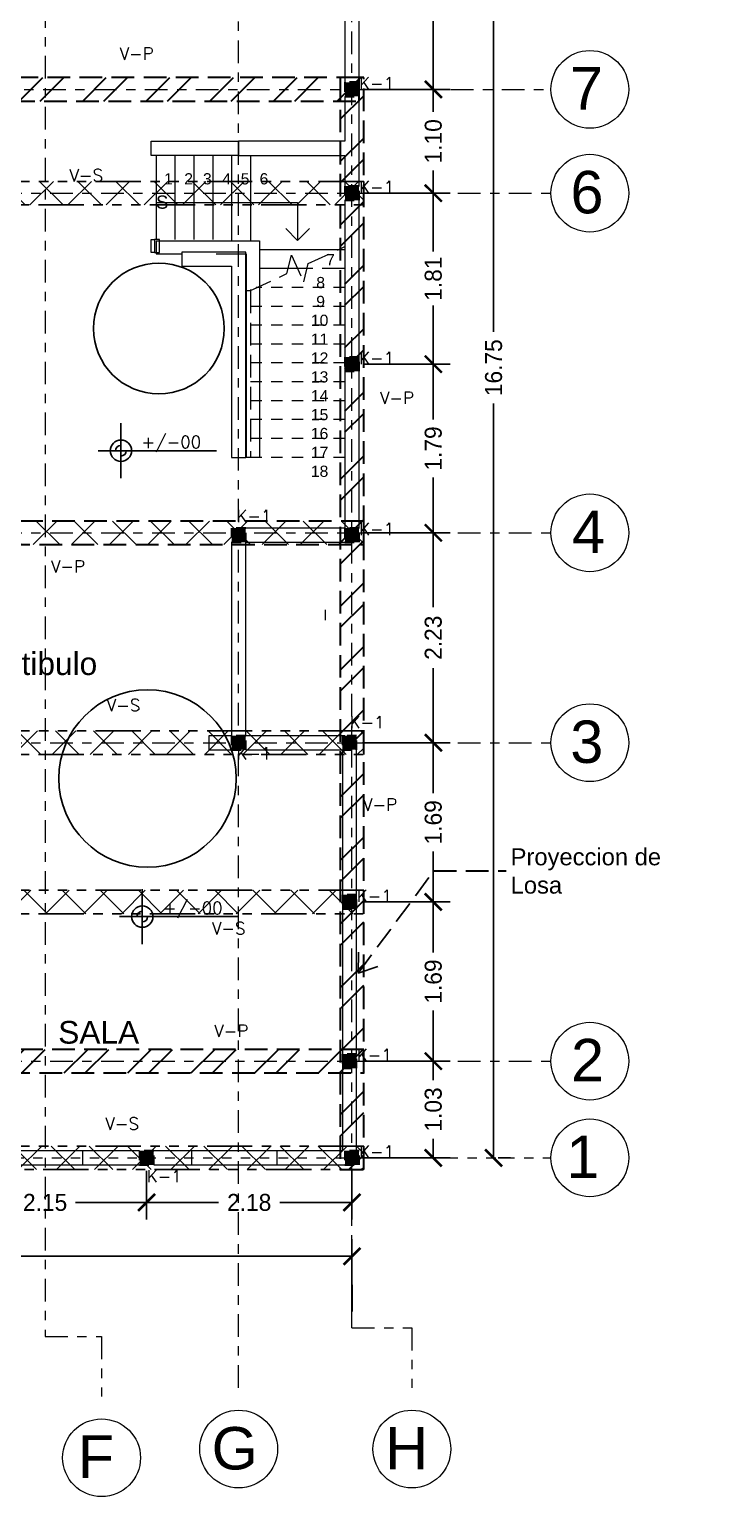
# Model space of a CAD drawing. Header units: millimetres. Extents: x -9559 to 23034, y -7226 to 22400.
# Drawn here: x 202.59 to 209.84, y -46.57 to -31.02 of the extents above; entities that cross this region are included whole.
import ezdxf

# ---------------------------------------------------------------- set-up
doc = ezdxf.new("R2010")
doc.units = ezdxf.units.MM
doc.header["$LTSCALE"] = 0.02
for name, pattern in [('0', [0]), ('ACAD_ISO02W100', [15, 12, -3]), ('ACAD_ISO06W100', [36, 24, -3, 0, -3, 0, -3, 0, -3]), ('ACAD_ISO10W100', [18, 12, -3, 0, -3]), ('DASHED2', [0.375, 0.25, -0.125]), ('Línea de rejilla', [0.022225, 0.0127, -0.003175, 0.003175, -0.003175])]:
    doc.linetypes.add(name, pattern=pattern)
for name, color, linetype, lineweight in [('A-FLOR-HRAL', 254, 'Continuous', 18), ('ES-CASTILLOS15X15', 7, 'DASHED2', 30), ('ES-LISTONES', 250, 'Continuous', 13), ('ES-LOSA SOLIDA', 255, '0', 25), ('ES-PLANTA ESTRUCTURAL', 252, 'Continuous', 30), ('ES-VIGA PRINCIPAL', 250, 'ACAD_ISO02W100', 30), ('ES-VIGASECUNDARIAS', 7, 'ACAD_ISO06W100', 25), ('G-ANNO-TEXT', 250, 'Continuous', 9), ('S-GRID', 253, 'ACAD_ISO10W100', 5), ('S-GRID-IDEN', 253, 'Continuous', 9), ('S-STRS', 9, 'Continuous', 18), ('S-STRS-ANNO', 31, 'Continuous', 18), ('S-STRS-MBND', 9, 'ACAD_ISO02W100', 18), ('Sombras', 8, 'Continuous', 13)]:
    doc.layers.add(name, color=color, linetype=linetype, lineweight=lineweight)
doc.layers.add('PC-NIVELES', color=251, linetype='Continuous')
doc.styles.add('Arial_2', font='arial.ttf', dxfattribs={"height": 0.089297})
doc.styles.add('Arial_3', font='arial.ttf', dxfattribs={"height": 0.18})
doc.styles.add('Arial_4', font='arial.ttf', dxfattribs={"height": 0.105})
doc.styles.add('Arial_5', font='arial.ttf', dxfattribs={"height": 0.003})
doc.styles.add('ATT', font='romans.shx')
doc.styles.get("Standard").update_dxf_attribs({"font": 'GOTHIC.TTF'})
doc.dimstyles.get("Standard").update_dxf_attribs({"dimtxt": 0.18, "dimasz": 0.18, "dimexe": 0.18, "dimexo": 0.0625, "dimgap": 0.09, "dimtad": 0, "dimzin": 3, "dimdsep": 46, "dimtxsty": 'Standard', "dimblk": 'ARCHTICK', "dimcen": 0.09, "dimadec": 0, "dimazin": 0, "dimtfac": 1, "dimtofl": 0, "dimtmove": 0, "dimatfit": 3, "dimldrblk": 'ARCHTICK', "dimfxl": 1, "dimtolj": 1, "dimtzin": 0, "dimarcsym": 0})

# ---------------------------------------------------------------- blocks, each defined once
blk = doc.blocks.new('_ArchTick')
at = {"color": 0, "linetype": 'ByBlock', "const_width": 0.15}
blk.add_lwpolyline([(-0.5, -0.5), (0.5, 0.5)], dxfattribs=at)
blk = doc.blocks.new('*D291')
at = {"layer": 'Sombras', "color": 0, "lineweight": -2, "transparency": 16777216}
for p, q in [((203.832, -43.117), (203.832, -43.633)), ((201.682, -43.242), (201.682, -43.633)), ((201.682, -43.453), (202.433, -43.453)), ((203.832, -43.453), (203.08, -43.453))]:
    blk.add_line(p, q, dxfattribs=at)
at = {"layer": 'Sombras', "color": 0, "lineweight": -2, "transparency": 16777216, "xscale": 0.18, "yscale": 0.18, "zscale": 0.18, "rotation": 180}
blk.add_blockref('_ArchTick', (201.682, -43.453), dxfattribs=at)
at = {"layer": 'Sombras', "color": 0, "lineweight": -2, "transparency": 16777216, "xscale": 0.18, "yscale": 0.18, "zscale": 0.18}
blk.add_blockref('_ArchTick', (203.832, -43.453), dxfattribs=at)
at = {"layer": 'Sombras', "color": 0, "transparency": 16777216, "insert": (202.757, -43.453), "char_height": 0.18, "attachment_point": 5}
blk.add_mtext('\\A1;2.15', dxfattribs=at)
blk = doc.blocks.new('*D292')
at = {"layer": 'Sombras', "color": 0, "lineweight": -2, "transparency": 16777216}
for p, q in [((203.832, -43.117), (203.832, -43.633)), ((206.007, -43.117), (206.007, -43.633)), ((203.832, -43.453), (204.594, -43.453)), ((206.007, -43.453), (205.244, -43.453))]:
    blk.add_line(p, q, dxfattribs=at)
at = {"layer": 'Sombras', "color": 0, "lineweight": -2, "transparency": 16777216, "xscale": 0.18, "yscale": 0.18, "zscale": 0.18, "rotation": 180}
blk.add_blockref('_ArchTick', (203.832, -43.453), dxfattribs=at)
at = {"layer": 'Sombras', "color": 0, "lineweight": -2, "transparency": 16777216, "xscale": 0.18, "yscale": 0.18, "zscale": 0.18}
blk.add_blockref('_ArchTick', (206.007, -43.453), dxfattribs=at)
at = {"layer": 'Sombras', "color": 0, "transparency": 16777216, "insert": (204.919, -43.453), "char_height": 0.18, "attachment_point": 5}
blk.add_mtext('\\A1;2.18', dxfattribs=at)
blk = doc.blocks.new('*D293')
at = {"layer": 'Sombras', "color": 0, "lineweight": -2, "transparency": 16777216}
for p, q in [((195.682, -44.405), (195.682, -43.843)), ((206.007, -44.405), (206.007, -43.843)), ((195.682, -44.023), (200.464, -44.023)), ((206.007, -44.023), (201.224, -44.023))]:
    blk.add_line(p, q, dxfattribs=at)
at = {"layer": 'Sombras', "color": 0, "lineweight": -2, "transparency": 16777216, "xscale": 0.18, "yscale": 0.18, "zscale": 0.18, "rotation": 180}
blk.add_blockref('_ArchTick', (195.682, -44.023), dxfattribs=at)
at = {"layer": 'Sombras', "color": 0, "lineweight": -2, "transparency": 16777216, "xscale": 0.18, "yscale": 0.18, "zscale": 0.18}
blk.add_blockref('_ArchTick', (206.007, -44.023), dxfattribs=at)
at = {"layer": 'Sombras', "color": 0, "transparency": 16777216, "insert": (200.844, -44.023), "char_height": 0.18, "attachment_point": 5}
blk.add_mtext('\\A1;10.33', dxfattribs=at)
blk = doc.blocks.new('*D281')
at = {"layer": 'Sombras', "color": 0, "lineweight": -2, "transparency": 16777216}
for p, q in [((207.508, -26.23), (207.508, -34.225)), ((207.556, -26.23), (207.688, -26.23)), ((207.508, -42.98), (207.508, -34.984)), ((207.556, -42.98), (207.688, -42.98))]:
    blk.add_line(p, q, dxfattribs=at)
at = {"layer": 'Sombras', "color": 0, "lineweight": -2, "transparency": 16777216, "xscale": 0.18, "yscale": 0.18, "zscale": 0.18}
for p, rotation in [((207.508, -26.23), 90), ((207.508, -42.98), 270)]:
    blk.add_blockref('_ArchTick', p, dxfattribs=dict(at, rotation=rotation))
at = {"layer": 'Sombras', "color": 0, "transparency": 16777216, "insert": (207.508, -34.605), "char_height": 0.18, "attachment_point": 5, "rotation": 90}
blk.add_mtext('\\A1;16.75', dxfattribs=at)
blk = doc.blocks.new('*D294')
at = {"layer": 'Sombras', "color": 0, "lineweight": -2, "transparency": 16777216}
for p, q in [((206.144, -41.955), (207.049, -41.955)), ((206.869, -41.955), (206.869, -42.157)), ((206.869, -42.98), (206.869, -42.777)), ((206.144, -42.98), (207.049, -42.98))]:
    blk.add_line(p, q, dxfattribs=at)
at = {"layer": 'Sombras', "color": 0, "lineweight": -2, "transparency": 16777216, "xscale": 0.18, "yscale": 0.18, "zscale": 0.18}
for p, rotation in [((206.869, -41.955), 90), ((206.869, -42.98), 270)]:
    blk.add_blockref('_ArchTick', p, dxfattribs=dict(at, rotation=rotation))
at = {"layer": 'Sombras', "color": 0, "transparency": 16777216, "insert": (206.869, -42.467), "char_height": 0.18, "attachment_point": 5, "rotation": 90}
blk.add_mtext('\\A1;1.03', dxfattribs=at)
blk = doc.blocks.new('*D295')
at = {"layer": 'Sombras', "color": 0, "lineweight": -2, "transparency": 16777216}
for p, q in [((206.144, -36.355), (207.049, -36.355)), ((206.869, -36.355), (206.869, -37.143)), ((206.869, -38.58), (206.869, -37.791)), ((206.119, -38.58), (207.049, -38.58))]:
    blk.add_line(p, q, dxfattribs=at)
at = {"layer": 'Sombras', "color": 0, "lineweight": -2, "transparency": 16777216, "xscale": 0.18, "yscale": 0.18, "zscale": 0.18}
for p, rotation in [((206.869, -36.355), 90), ((206.869, -38.58), 270)]:
    blk.add_blockref('_ArchTick', p, dxfattribs=dict(at, rotation=rotation))
at = {"layer": 'Sombras', "color": 0, "transparency": 16777216, "insert": (206.869, -37.467), "char_height": 0.18, "attachment_point": 5, "rotation": 90}
blk.add_mtext('\\A1;2.23', dxfattribs=at)
blk = doc.blocks.new('*D296')
at = {"layer": 'Sombras', "color": 0, "lineweight": -2, "transparency": 16777216}
for p, q in [((206.144, -31.655), (207.049, -31.655)), ((206.869, -31.655), (206.869, -31.893)), ((206.869, -32.755), (206.869, -32.516)), ((206.144, -32.755), (207.049, -32.755))]:
    blk.add_line(p, q, dxfattribs=at)
at = {"layer": 'Sombras', "color": 0, "lineweight": -2, "transparency": 16777216, "xscale": 0.18, "yscale": 0.18, "zscale": 0.18}
for p, rotation in [((206.869, -31.655), 90), ((206.869, -32.755), 270)]:
    blk.add_blockref('_ArchTick', p, dxfattribs=dict(at, rotation=rotation))
at = {"layer": 'Sombras', "color": 0, "transparency": 16777216, "insert": (206.869, -32.205), "char_height": 0.18, "attachment_point": 5, "rotation": 90}
blk.add_mtext('\\A1;1.10', dxfattribs=at)
blk = doc.blocks.new('*D297')
at = {"layer": 'Sombras', "color": 0, "lineweight": -2, "transparency": 16777216}
for p, q in [((206.144, -28.355), (207.049, -28.355)), ((206.869, -28.355), (206.869, -29.68)), ((206.869, -31.655), (206.869, -30.329)), ((206.144, -31.655), (207.049, -31.655))]:
    blk.add_line(p, q, dxfattribs=at)
at = {"layer": 'Sombras', "color": 0, "lineweight": -2, "transparency": 16777216, "xscale": 0.18, "yscale": 0.18, "zscale": 0.18}
for p, rotation in [((206.869, -28.355), 90), ((206.869, -31.655), 270)]:
    blk.add_blockref('_ArchTick', p, dxfattribs=dict(at, rotation=rotation))
at = {"layer": 'Sombras', "color": 0, "transparency": 16777216, "insert": (206.869, -30.005), "char_height": 0.18, "attachment_point": 5, "rotation": 90}
blk.add_mtext('\\A1;3.30', dxfattribs=at)
blk = doc.blocks.new('*D299')
at = {"layer": 'Sombras', "color": 0, "lineweight": -2, "transparency": 16777216}
for p, q in [((206.119, -40.267), (207.049, -40.267)), ((206.869, -40.267), (206.869, -40.803)), ((206.869, -41.955), (206.869, -41.418)), ((206.144, -41.955), (207.049, -41.955))]:
    blk.add_line(p, q, dxfattribs=at)
at = {"layer": 'Sombras', "color": 0, "lineweight": -2, "transparency": 16777216, "xscale": 0.18, "yscale": 0.18, "zscale": 0.18}
for p, rotation in [((206.869, -40.267), 90), ((206.869, -41.955), 270)]:
    blk.add_blockref('_ArchTick', p, dxfattribs=dict(at, rotation=rotation))
at = {"layer": 'Sombras', "color": 0, "transparency": 16777216, "insert": (206.869, -41.111), "char_height": 0.18, "attachment_point": 5, "rotation": 90}
blk.add_mtext('\\A1;1.69', dxfattribs=at)
blk = doc.blocks.new('*D300')
at = {"layer": 'Sombras', "color": 0, "lineweight": -2, "transparency": 16777216}
for p, q in [((206.119, -38.58), (207.049, -38.58)), ((206.869, -38.58), (206.869, -39.116)), ((206.869, -40.267), (206.869, -39.731)), ((206.119, -40.267), (207.049, -40.267))]:
    blk.add_line(p, q, dxfattribs=at)
at = {"layer": 'Sombras', "color": 0, "lineweight": -2, "transparency": 16777216, "xscale": 0.18, "yscale": 0.18, "zscale": 0.18}
for p, rotation in [((206.869, -38.58), 90), ((206.869, -40.267), 270)]:
    blk.add_blockref('_ArchTick', p, dxfattribs=dict(at, rotation=rotation))
at = {"layer": 'Sombras', "color": 0, "transparency": 16777216, "insert": (206.869, -39.423), "char_height": 0.18, "attachment_point": 5, "rotation": 90}
blk.add_mtext('\\A1;1.69', dxfattribs=at)
blk = doc.blocks.new('*D301')
at = {"layer": 'Sombras', "color": 0, "lineweight": -2, "transparency": 16777216}
for p, q in [((206.144, -34.567), (207.049, -34.567)), ((206.869, -34.567), (206.869, -35.153)), ((206.869, -36.355), (206.869, -35.768)), ((206.144, -36.355), (207.049, -36.355))]:
    blk.add_line(p, q, dxfattribs=at)
at = {"layer": 'Sombras', "color": 0, "lineweight": -2, "transparency": 16777216, "xscale": 0.18, "yscale": 0.18, "zscale": 0.18}
for p, rotation in [((206.869, -34.567), 90), ((206.869, -36.355), 270)]:
    blk.add_blockref('_ArchTick', p, dxfattribs=dict(at, rotation=rotation))
at = {"layer": 'Sombras', "color": 0, "transparency": 16777216, "insert": (206.869, -35.461), "char_height": 0.18, "attachment_point": 5, "rotation": 90}
blk.add_mtext('\\A1;1.79', dxfattribs=at)
blk = doc.blocks.new('*D283')
at = {"layer": 'Sombras', "color": 0, "lineweight": -2, "transparency": 16777216}
for p, q in [((206.144, -32.755), (207.049, -32.755)), ((206.869, -32.755), (206.869, -33.374)), ((206.869, -34.567), (206.869, -33.947)), ((206.144, -34.567), (207.049, -34.567))]:
    blk.add_line(p, q, dxfattribs=at)
at = {"layer": 'Sombras', "color": 0, "lineweight": -2, "transparency": 16777216, "xscale": 0.18, "yscale": 0.18, "zscale": 0.18}
for p, rotation in [((206.869, -32.755), 90), ((206.869, -34.567), 270)]:
    blk.add_blockref('_ArchTick', p, dxfattribs=dict(at, rotation=rotation))
at = {"layer": 'Sombras', "color": 0, "transparency": 16777216, "insert": (206.869, -33.661), "char_height": 0.18, "attachment_point": 5, "rotation": 90}
blk.add_mtext('\\A1;1.81', dxfattribs=at)

msp = doc.modelspace()

# ---------------------------------------------------------------- hatches: boundary and pattern name
at = {"layer": 'ES-CASTILLOS15X15'}
for points in [[(205.932, -31.73), (206.082, -31.73), (206.082, -31.58), (205.932, -31.58), (205.932, -31.708)], [(205.932, -32.83), (206.082, -32.83), (206.082, -32.68), (205.932, -32.68), (205.932, -32.808)], [(205.932, -34.642), (206.082, -34.642), (206.082, -34.492), (205.932, -34.492), (205.932, -34.621)], [(204.732, -36.455), (204.882, -36.455), (204.882, -36.305), (204.732, -36.305), (204.732, -36.433)], [(205.932, -36.455), (206.082, -36.455), (206.082, -36.305), (205.932, -36.305), (205.932, -36.433)], [(204.732, -38.655), (204.882, -38.655), (204.882, -38.505), (204.732, -38.505), (204.732, -38.633)], [(205.907, -38.655), (206.057, -38.655), (206.057, -38.505), (205.907, -38.505), (205.907, -38.633)], [(205.907, -40.342), (206.057, -40.342), (206.057, -40.192), (205.907, -40.192), (205.907, -40.321)], [(205.907, -42.03), (206.057, -42.03), (206.057, -41.88), (205.907, -41.88), (205.907, -42.008)], [(203.757, -43.055), (203.907, -43.055), (203.907, -42.905), (203.757, -42.905), (203.757, -43.033)], [(205.932, -43.055), (206.082, -43.055), (206.082, -42.905), (205.932, -42.905), (205.932, -43.033)]]:
    msp.add_hatch(color=256, dxfattribs=at).paths.add_polyline_path(points)
at = {"layer": 'ES-VIGA PRINCIPAL', "transparency": 33554470}
h = msp.add_hatch(dxfattribs=at)
h.set_pattern_fill('ANSI32', color=8, scale=0.05)
h.set_pattern_definition([(45, (-2585.3961, -1554.7889), (-0.336759605, 0.336759605), []), (45, (-2585.1716, -1554.7889), (-0.336759605, 0.336759605), [])])
h.paths.add_polyline_path([(201.807, -31.78), (201.557, -31.78), (201.557, -43.055), (201.807, -43.055)])
h.paths.add_polyline_path([(201.557, -31.53), (196.764, -31.53), (196.764, -31.78), (201.557, -31.78)])
h.paths.add_polyline_path([(205.882, -31.53), (201.807, -31.53), (201.807, -31.78), (205.882, -31.78)])
h.paths.add_polyline_path([(206.132, -31.53), (206.082, -31.53), (206.082, -31.78), (205.882, -31.78), (205.882, -33.345), (205.932, -33.321), (205.932, -35.555), (205.882, -35.555), (205.882, -43.105), (206.132, -43.105)])
h.paths.add_polyline_path([(205.882, -41.83), (201.807, -41.83), (201.807, -42.08), (205.882, -42.08)])
h.paths.add_polyline_path([(201.557, -41.83), (196.764, -41.83), (196.764, -42.03), (196.514, -42.03), (196.514, -41.83), (195.607, -41.83), (195.607, -42.08), (201.557, -42.08)])
h.paths.add_polyline_path([(196.764, -41.83), (196.514, -41.83), (196.514, -42.03), (196.764, -42.03)], flags=17)
h.paths.add_polyline_path([(196.764, -31.53), (196.514, -31.53), (196.514, -41.83), (196.764, -41.83)])
h.paths.add_polyline_path([(196.514, -31.53), (195.607, -31.53), (195.607, -31.78), (196.514, -31.78)])
h.paths.add_polyline_path([(201.807, -31.53), (201.557, -31.53), (201.557, -31.78), (201.807, -31.78)])
h.paths.add_polyline_path([(206.082, -31.53), (205.882, -31.53), (205.882, -31.78), (206.082, -31.78)], flags=17)
at = {"layer": 'ES-VIGASECUNDARIAS', "transparency": 33554534}
h = msp.add_hatch(dxfattribs=at)
h.set_pattern_fill('ANSI37', color=256, scale=0.09)
h.set_pattern_definition([(45, (-2585.3961, -1554.7889), (-0.202055763, 0.202055763), []), (135, (-2585.3961, -1554.7889), (-0.202055763, -0.202055763), [])])
h.paths.add_polyline_path([(195.607, -32.63), (195.607, -32.88), (206.132, -32.88), (206.132, -32.63)])
h.paths.add_polyline_path([(206.132, -38.705), (206.132, -38.455), (195.807, -38.455), (195.807, -38.705)])
h.paths.add_polyline_path([(195.807, -38.705), (195.607, -38.705), (195.607, -38.455), (195.807, -38.455), (195.807, -36.48), (195.557, -36.48), (195.557, -42.08), (195.807, -42.08), (195.807, -40.392), (195.607, -40.392), (195.607, -40.142), (195.807, -40.142)])
h.paths.add_polyline_path([(195.807, -40.142), (195.807, -40.392), (203.678, -40.392, -0.33406), (203.786, -40.31), (203.786, -40.142)])
h.paths.add_polyline_path([(203.786, -40.142), (203.786, -40.31, -0.33406), (203.895, -40.392), (206.132, -40.392), (206.132, -40.142)])
h.paths.add_polyline_path([(201.557, -42.855), (201.557, -43.105), (206.132, -43.105), (206.132, -42.855)])
h.paths.add_polyline_path([(195.807, -36.23), (195.807, -36.48), (206.132, -36.48), (206.132, -36.23)])
h.paths.add_polyline_path([(203.895, -32.959), (204.098, -32.959), (204.098, -32.742), (203.895, -32.742)], flags=9)
h.paths.add_polyline_path([(203.98, -40.488), (204.738, -40.488), (204.738, -40.193), (203.98, -40.193)], flags=9)

# ---------------------------------------------------------------- linework, layer by layer
at = {"layer": 'A-FLOR-HRAL'}
for p, q in [((203.882, -33.385), (203.882, -33.245)), ((203.882, -33.245), (203.914, -33.245)), ((203.967, -33.245), (203.914, -33.245)), ((203.914, -33.245), (203.914, -33.385)), ((203.932, -33.259), (203.932, -33.399)), ((203.932, -33.259), (204.677, -33.259)), ((203.967, -33.385), (203.967, -33.245)), ((204.677, -33.259), (205.027, -33.259)), ((205.027, -33.259), (205.027, -33.609)), ((203.914, -33.385), (203.882, -33.385)), ((203.914, -33.385), (203.967, -33.385)), ((203.932, -33.399), (204.207, -33.399)), ((204.568, -33.399), (204.677, -33.399)), ((204.677, -33.399), (204.887, -33.399)), ((204.887, -33.399), (204.887, -33.609)), ((204.887, -33.609), (204.887, -33.788)), ((204.932, -33.788), (205.027, -33.743)), ((205.027, -33.609), (205.027, -33.743)), ((205.027, -33.743), (205.027, -35.555)), ((204.887, -33.788), (204.932, -33.788)), ((204.887, -33.788), (204.887, -35.555)), ((205.027, -35.555), (204.887, -35.555))]:
    msp.add_line(p, q, dxfattribs=at)
at = {"layer": 'ES-CASTILLOS15X15'}
for p, q in [((206.082, -31.58), (205.932, -31.58)), ((205.932, -31.58), (205.932, -31.73)), ((206.082, -31.73), (206.082, -31.58)), ((205.932, -31.73), (206.082, -31.73)), ((206.082, -32.68), (205.932, -32.68)), ((205.932, -32.68), (205.932, -32.83)), ((206.082, -32.83), (206.082, -32.68)), ((205.932, -32.83), (206.082, -32.83)), ((206.082, -34.492), (205.932, -34.492)), ((205.932, -34.492), (205.932, -34.642)), ((206.082, -34.642), (206.082, -34.492)), ((205.932, -34.642), (206.082, -34.642)), ((204.882, -36.305), (204.732, -36.305)), ((204.732, -36.305), (204.732, -36.455)), ((204.882, -36.455), (204.882, -36.305)), ((206.082, -36.305), (205.932, -36.305)), ((205.932, -36.305), (205.932, -36.455)), ((206.082, -36.455), (206.082, -36.305)), ((204.732, -36.455), (204.882, -36.455)), ((205.932, -36.455), (206.082, -36.455)), ((204.882, -38.505), (204.732, -38.505)), ((204.732, -38.505), (204.732, -38.655)), ((204.882, -38.655), (204.882, -38.505)), ((206.056, -38.505), (205.906, -38.505)), ((205.907, -38.505), (205.907, -38.655)), ((206.056, -38.655), (206.056, -38.505)), ((204.732, -38.655), (204.882, -38.655)), ((205.907, -38.655), (206.057, -38.655)), ((206.057, -40.192), (205.907, -40.192)), ((205.907, -40.192), (205.907, -40.342)), ((206.057, -40.342), (206.057, -40.192)), ((205.907, -40.342), (206.057, -40.342)), ((206.057, -41.88), (205.907, -41.88)), ((205.907, -41.88), (205.907, -42.03)), ((206.057, -42.03), (206.057, -41.88)), ((205.907, -42.03), (206.057, -42.03)), ((203.907, -42.905), (203.757, -42.905)), ((203.757, -42.905), (203.757, -43.055)), ((203.907, -43.055), (203.907, -42.905)), ((206.082, -42.905), (205.932, -42.905)), ((205.932, -42.905), (205.932, -43.055)), ((206.082, -43.055), (206.082, -42.905)), ((203.757, -43.055), (203.907, -43.055)), ((205.932, -43.055), (206.082, -43.055))]:
    msp.add_line(p, q, dxfattribs=at)
at = {"layer": 'ES-LISTONES'}
msp.add_line((205.727, -37.28), (205.727, -37.171), dxfattribs=at)
at = {"layer": 'ES-LISTONES', "linetype": 'ACAD_ISO02W100', "lineweight": 30}
msp.add_line((206.875, -39.939), (209.121, -39.939), dxfattribs=at)
at = {"layer": 'ES-LOSA SOLIDA'}
for centre, radius in [((203.962, -34.189), 0.693), ((203.842, -38.959), 0.94)]:
    msp.add_circle(centre, radius, dxfattribs=at)
at = {"layer": 'ES-PLANTA ESTRUCTURAL', "lineweight": 5}
for p, q in [((205.932, -28.642), (205.932, -31.58)), ((206.082, -31.58), (206.082, -28.642)), ((205.932, -31.73), (205.932, -32.205)), ((206.082, -32.68), (206.082, -31.73)), ((203.882, -32.205), (204.804, -32.205)), ((203.882, -32.355), (203.882, -32.205)), ((205.932, -32.205), (204.804, -32.205)), ((204.804, -32.205), (204.804, -32.355)), ((204.804, -32.355), (203.882, -32.355)), ((204.804, -32.355), (205.932, -32.355)), ((205.932, -32.355), (205.932, -32.68)), ((205.932, -32.83), (205.932, -36.305)), ((206.082, -36.305), (206.082, -32.83)), ((204.882, -33.38), (204.207, -33.38)), ((204.207, -33.38), (204.207, -33.53)), ((204.882, -35.555), (204.882, -33.38)), ((204.207, -33.53), (204.732, -33.53)), ((204.732, -33.53), (204.732, -35.555)), ((204.732, -35.555), (204.882, -35.555)), ((205.932, -36.305), (204.882, -36.305)), ((204.732, -36.455), (204.732, -36.78)), ((204.882, -36.78), (204.882, -36.455)), ((204.882, -36.455), (205.932, -36.455)), ((204.732, -36.78), (204.732, -38.205)), ((204.882, -38.505), (204.882, -36.78)), ((204.732, -38.205), (204.732, -38.505)), ((204.732, -38.505), (204.49, -38.505)), ((204.49, -38.505), (204.49, -38.655)), ((205.932, -38.505), (204.882, -38.505)), ((204.49, -38.655), (204.732, -38.655)), ((204.882, -38.655), (205.907, -38.655)), ((205.907, -38.655), (205.907, -42.905)), ((206.057, -41.88), (206.057, -38.655)), ((206.057, -42.905), (206.057, -42.03)), ((203.757, -42.905), (202.252, -42.905)), ((203.152, -42.905), (203.152, -43.055)), ((204.312, -42.905), (203.907, -42.905)), ((205.907, -42.905), (204.312, -42.905)), ((204.312, -43.055), (204.312, -42.905)), ((205.212, -42.905), (205.212, -43.055)), ((202.252, -43.055), (203.757, -43.055)), ((203.907, -43.055), (204.312, -43.055)), ((204.312, -43.055), (205.932, -43.055))]:
    msp.add_line(p, q, dxfattribs=at)
at = {"layer": 'ES-PLANTA ESTRUCTURAL'}
msp.add_line((206.007, -44.327), (206.007, -44.607), dxfattribs=at)
at = {"layer": 'ES-VIGA PRINCIPAL'}
for points in [[(206.082, -31.53), (195.607, -31.53), (195.607, -31.78), (206.082, -31.78)], [(206.132, -43.105), (206.132, -31.53), (205.882, -31.53), (205.882, -43.105)], [(206.132, -36.23), (195.557, -36.23), (195.557, -36.48), (206.132, -36.48)], [(206.132, -41.83), (195.557, -41.83), (195.557, -42.08), (206.132, -42.08)]]:
    msp.add_lwpolyline(points, close=True, dxfattribs=at)
at = {"layer": 'ES-VIGASECUNDARIAS'}
for points in [[(206.132, -32.63), (195.607, -32.63), (195.607, -32.88), (206.132, -32.88)], [(206.132, -38.455), (195.607, -38.455), (195.607, -38.705), (206.132, -38.705)], [(206.132, -40.142), (195.607, -40.142), (195.607, -40.392), (206.132, -40.392)], [(206.132, -42.855), (201.557, -42.855), (201.557, -43.105), (206.132, -43.105)]]:
    msp.add_lwpolyline(points, close=True, dxfattribs=at)
at = {"layer": 'PC-NIVELES'}
for p, q in [((203.56, -35.192), (203.56, -35.777)), ((203.318, -35.485), (204.571, -35.485)), ((203.786, -40.131), (203.786, -40.716)), ((203.545, -40.423), (204.797, -40.423))]:
    msp.add_line(p, q, dxfattribs=at)
for centre in [(203.56, -35.485), (203.786, -40.423)]:
    msp.add_circle(centre, 0.113, dxfattribs=at)
at = {"layer": 'PC-NIVELES', "color": 9, "linetype": 'Continuous'}
for centre, start, end in [((203.56, -35.485), 90, 180), ((203.56, -35.485), 270, 0), ((203.786, -40.423), 90, 180), ((203.786, -40.423), 270, 0)]:
    msp.add_arc(centre, 0.0565, start, end, dxfattribs=at)
at = {"layer": 'S-GRID'}
for p, q in [((204.807, -45.416), (204.807, -24.048)), ((202.757, -24.281), (202.757, -44.874)), ((206.007, -44.781), (206.007, -24.281)), ((193.555, -31.655), (208.116, -31.655)), ((193.63, -32.755), (208.116, -32.755)), ((193.63, -36.355), (208.116, -36.355)), ((193.63, -38.58), (208.116, -38.58)), ((193.63, -41.955), (208.116, -41.955)), ((206.007, -44.781), (206.642, -44.781)), ((206.642, -44.781), (206.642, -45.416)), ((202.757, -44.874), (203.355, -44.874)), ((203.355, -44.874), (203.355, -45.509))]:
    msp.add_line(p, q, dxfattribs=at)
at = {"layer": 'S-GRID', "linetype": 'Línea de rejilla'}
msp.add_line((193.63, -42.98), (208.116, -42.98), dxfattribs=at)
at = {"layer": 'S-GRID-IDEN'}
for centre in [(208.527, -31.655), (208.527, -32.755), (208.527, -36.355), (208.527, -38.58), (208.527, -41.955), (208.527, -42.98), (204.807, -46.066), (206.642, -46.066), (203.355, -46.159)]:
    msp.add_circle(centre, 0.412, dxfattribs=at)
at = {"layer": 'S-STRS'}
for p, q in [((203.932, -32.355), (203.932, -33.245)), ((203.932, -32.355), (203.932, -33.245)), ((204.132, -32.355), (204.132, -33.245)), ((204.132, -32.355), (204.132, -33.245)), ((204.332, -32.355), (204.332, -33.245)), ((204.332, -32.355), (204.332, -33.245)), ((204.532, -32.355), (204.532, -33.245)), ((204.532, -32.355), (204.532, -33.245)), ((204.732, -32.355), (204.732, -33.259)), ((204.732, -32.355), (204.732, -33.259)), ((204.932, -32.355), (204.932, -33.259)), ((204.932, -32.355), (204.932, -33.259)), ((205.86, -33.355), (205.027, -33.355)), ((205.86, -33.355), (205.027, -33.355)), ((205.331, -33.555), (205.027, -33.555)), ((205.331, -33.555), (205.027, -33.555)), ((205.532, -33.555), (205.432, -33.555)), ((205.532, -33.555), (205.432, -33.555)), ((204.932, -33.777), (204.932, -33.788)), ((205.003, -33.755), (204.993, -33.755)), ((205.003, -33.755), (204.993, -33.755))]:
    msp.add_line(p, q, dxfattribs=at)
at = {"layer": 'S-STRS-ANNO'}
for p, q in [((203.932, -32.855), (204.132, -32.855)), ((204.132, -32.855), (204.332, -32.855)), ((204.332, -32.855), (204.532, -32.855)), ((204.532, -32.855), (204.732, -32.855)), ((204.732, -32.855), (204.932, -32.855)), ((204.932, -32.855), (205.432, -32.855)), ((205.432, -32.855), (205.432, -33.255)), ((205.432, -33.255), (205.307, -33.13)), ((205.432, -33.255), (205.557, -33.13))]:
    msp.add_line(p, q, dxfattribs=at)
at = {"layer": 'S-STRS-MBND'}
for p, q in [((205.318, -33.607), (205.366, -33.413)), ((205.366, -33.413), (205.498, -33.696)), ((205.545, -33.502), (205.932, -33.321)), ((205.932, -33.355), (205.86, -33.355)), ((205.932, -33.355), (205.86, -33.355)), ((205.932, -33.321), (205.932, -35.555)), ((205.432, -33.555), (205.331, -33.555)), ((205.432, -33.555), (205.331, -33.555)), ((205.498, -33.696), (205.545, -33.502)), ((205.932, -33.555), (205.532, -33.555)), ((205.932, -33.555), (205.532, -33.555)), ((204.932, -33.788), (205.318, -33.607)), ((204.932, -33.788), (204.932, -35.555))]:
    msp.add_line(p, q, dxfattribs=at)
at = {"layer": 'S-STRS-MBND', "ltscale": 0.5}
for p, q in [((205.932, -33.755), (205.003, -33.755)), ((205.932, -33.755), (205.003, -33.755)), ((205.932, -33.955), (204.932, -33.955)), ((205.932, -33.955), (204.932, -33.955)), ((205.932, -34.155), (204.932, -34.155)), ((205.932, -34.155), (204.932, -34.155)), ((205.932, -34.355), (204.932, -34.355)), ((205.932, -34.355), (204.932, -34.355)), ((205.932, -34.555), (204.932, -34.555)), ((205.932, -34.555), (204.932, -34.555)), ((205.932, -34.755), (204.932, -34.755)), ((205.932, -34.755), (204.932, -34.755)), ((205.932, -34.955), (204.932, -34.955)), ((205.932, -34.955), (204.932, -34.955)), ((205.932, -35.155), (204.932, -35.155)), ((205.932, -35.155), (204.932, -35.155)), ((205.932, -35.355), (204.932, -35.355)), ((205.932, -35.355), (204.932, -35.355)), ((205.932, -35.555), (204.932, -35.555))]:
    msp.add_line(p, q, dxfattribs=at)

# ---------------------------------------------------------------- texts
at = {"layer": 'ES-CASTILLOS15X15', "style": 'ATT'}
for p in [(206.082, -31.655), (206.082, -32.755), (206.082, -34.567), (204.782, -36.241), (206.082, -36.38), (205.982, -38.427), (204.782, -38.758), (206.057, -40.267), (206.057, -41.955), (206.082, -42.98), (203.832, -43.239)]:
    msp.add_attdef('K-1', p, '+0.00', height=0.1294, dxfattribs=at)
at = {"layer": 'ES-VIGA PRINCIPAL', "style": 'ATT'}
for p in [(203.547, -31.34), (206.304, -34.989), (202.82, -36.776), (206.125, -39.3), (204.549, -41.698)]:
    msp.add_attdef('V-P', p, '+0.00', height=0.1294, dxfattribs=at)
at = {"layer": 'ES-VIGASECUNDARIAS', "style": 'ATT'}
for p in [(203.015, -32.63), (203.41, -38.246), (204.525, -40.612), (203.396, -42.682)]:
    msp.add_attdef('V-S', p, '+0.00', height=0.1294, dxfattribs=at)
at = {"layer": 'G-ANNO-TEXT'}
for s, height, style, p in [('S', 0.14, 'Arial_4', (203.932, -32.92)), ('Vestibulo', 0.24, 'Arial_3', (201.93, -37.862)), ('SALA', 0.24, 'Arial_3', (202.896, -41.769))]:
    msp.add_text(s, height=height, dxfattribs=dict(at, style=style)).set_placement(p)
at = {"layer": 'PC-NIVELES', "style": 'ATT'}
for p in [(203.778, -35.458), (204.005, -40.396)]:
    msp.add_attdef('+/-00', p, '+0.00', height=0.1294, dxfattribs=at)
at = {"layer": 'S-GRID-IDEN', "style": 'Arial_5'}
for s, p in [('7', (208.316, -31.869)), ('6', (208.322, -32.969)), ('4', (208.338, -36.569)), ('3', (208.32, -38.794)), ('2', (208.328, -42.169)), ('1', (208.278, -43.194)), ('G', (204.521, -46.283)), ('H', (206.36, -46.283)), ('F', (203.105, -46.372))]:
    msp.add_text(s, height=0.45, dxfattribs=at).set_placement(p)
at = {"layer": 'S-STRS-ANNO', "style": 'Arial_2'}
for s, height, p in [('1', 0.119, (204.018, -32.662)), ('2', 0.119, (204.231, -32.662)), ('3', 0.119, (204.429, -32.662)), ('4', 0.119, (204.634, -32.662)), ('5', 0.119, (204.829, -32.662)), ('6', 0.119, (205.029, -32.662)), ('7', 0.119, (205.734, -33.519)), ('8', 0.119, (205.629, -33.762)), ('9', 0.119, (205.629, -33.962)), ('10', 0.1191, (205.572, -34.162)), ('11', 0.1191, (205.572, -34.362)), ('12', 0.1191, (205.572, -34.562)), ('13', 0.1191, (205.572, -34.762)), ('14', 0.1191, (205.572, -34.962)), ('15', 0.1191, (205.572, -35.162)), ('16', 0.1191, (205.572, -35.362)), ('17', 0.1191, (205.572, -35.562)), ('18', 0.1191, (205.572, -35.762))]:
    msp.add_text(s, height=height, dxfattribs=at).set_placement(p)

# ---------------------------------------------------------------- dimensions: what is measured, and where the dimension line sits
at = {"layer": 'Sombras'}
for base, p1, p2, picture, middle in [((207.508, -42.98), (207.494, -26.23), (207.494, -42.98), '*D281', (207.508, -34.605)), ((206.869, -34.567), (206.082, -32.755), (206.082, -34.567), '*D283', (206.869, -33.661)), ((206.869, -34.567), (206.082, -36.355), (206.082, -34.567), '*D301', (206.869, -35.461)), ((206.869, -38.58), (206.057, -40.267), (206.057, -38.58), '*D300', (206.869, -39.423)), ((206.869, -40.267), (206.082, -41.955), (206.057, -40.267), '*D299', (206.869, -41.111)), ((206.869142603, -41.954528366), (206.081538509, -42.979528366), (206.081538509, -41.954528366), '*D294', (206.869142603, -42.467028366))]:
    dim = msp.add_linear_dim(base=base, p1=p1, p2=p2, angle=90, dimstyle='Standard', dxfattribs=at)
    dim.commit()
    dim.dimension.update_dxf_attribs({"geometry": picture, "text_midpoint": middle})
for base, p1, p2, picture, middle in [((206.869, -28.355), (206.082, -31.655), (206.082, -28.355), '*D297', (206.869, -30.005)), ((206.869, -31.655), (206.082, -32.755), (206.082, -31.655), '*D296', (206.869, -32.205)), ((206.869142603, -36.354528366), (206.05627811, -38.579528366), (206.081538509, -36.354528366), '*D295', (206.869142603, -37.467028366))]:
    dim = msp.add_linear_dim(base=base, p1=p1, p2=p2, angle=90, dimstyle='Standard', override={"dimtmove": 1}, dxfattribs=at)
    dim.commit()
    dim.dimension.update_dxf_attribs({"geometry": picture, "text_midpoint": middle})
for base, p1, p2, picture, middle in [((203.832, -43.453), (201.682, -43.179), (203.832, -43.055), '*D291', (202.757, -43.453)), ((206.006538509, -43.453108439), (203.831538509, -43.054528366), (206.006538509, -43.054528366), '*D292', (204.919038509, -43.453108439))]:
    dim = msp.add_linear_dim(base=base, p1=p1, p2=p2, dimstyle='Standard', override={"dimtmove": 1}, dxfattribs=at)
    dim.commit()
    dim.dimension.update_dxf_attribs({"geometry": picture, "text_midpoint": middle})
dim = msp.add_linear_dim(base=(206.006538509, -44.022870466), p1=(195.681538509, -44.467035962), p2=(206.006538509, -44.467035962), dimstyle='Standard', dxfattribs=at)
dim.commit()
dim.dimension.update_dxf_attribs({"geometry": '*D293', "text_midpoint": (200.844038509, -44.022870466)})

# ---------------------------------------------------------------- leaders
at = {"layer": 'ES-LISTONES', "linetype": 'ACAD_ISO02W100', "lineweight": 30}
msp.add_leader([(206.072, -41.021), (206.875, -39.939)], dimstyle='Standard', override={"dimgap": 0.01, "dimtad": 0, "dimldrblk": 'Open90'}, dxfattribs=at)

# ---------------------------------------------------------------- next in the draw order: texts
at = {"layer": 'G-ANNO-TEXT', "color": 7, "insert": (207.688, -39.699), "char_height": 0.18, "width": 2.10553, "attachment_point": 1, "style": 'Arial_3', "bg_fill": 3, "box_fill_scale": 1.25, "bg_fill_color": 256, "bg_fill_true_color": 13158600, "bg_fill_transparency": 0}
msp.add_mtext('Proyeccion de  Losa', dxfattribs=at)

doc.saveas('drawing.dxf')
